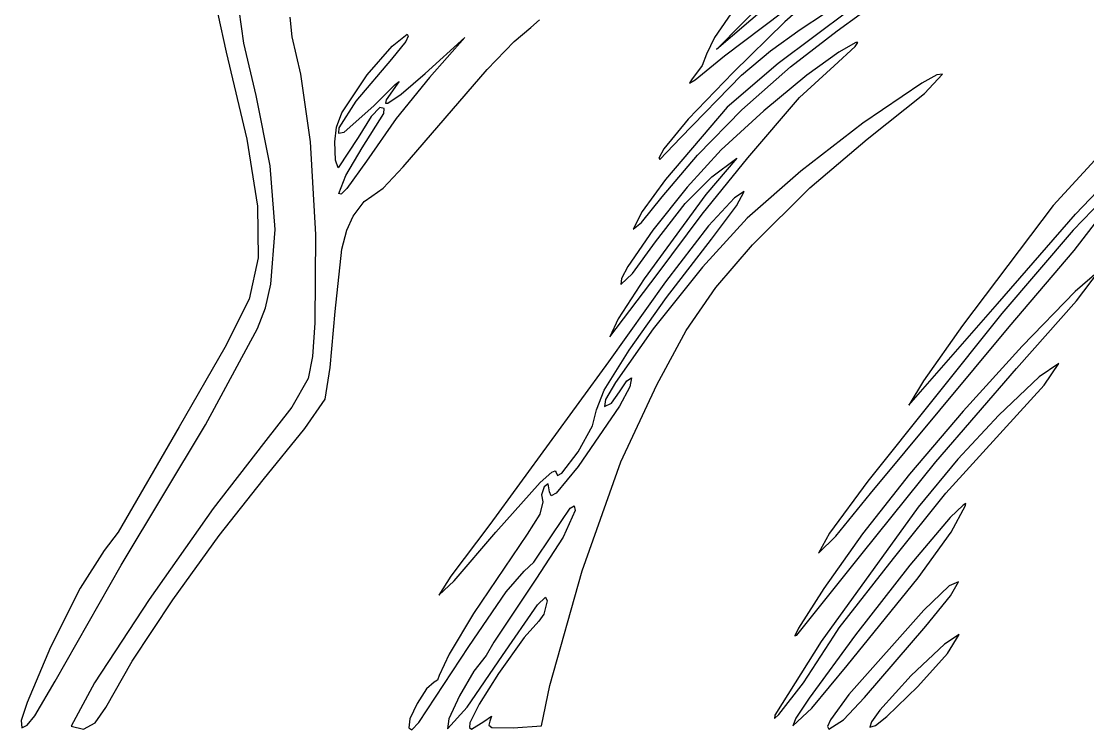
# Model space of a CAD drawing. Extents: x 11 to 198, y 0 to 191.
# Drawn here: x 99.7 to 155.9, y 0.3 to 37.7 of the extents above; entities that cross this region are included whole.
import ezdxf

# ---------------------------------------------------------------- set-up
doc = ezdxf.new("R2010")
doc.units = 0

msp = doc.modelspace()

# ---------------------------------------------------------------- linework, layer by layer
at = {"layer": 'Layer 1'}
for p, q in [((142.698701, 37.208432), (148.172845, 41.19791)), ((140.758422, 37.285338), (145.344536, 40.324167)), ((136.348697, 36.233706), (139.675041, 39.617906)), ((136.760389, 35.886573), (141.522892, 39.501842)), ((142.345923, 39.813345), (139.951944, 37.682362)), ((111.402017, 36.55587), (111.160833, 38.316155)), ((137.293569, 38.390238), (136.229772, 36.852314)), ((138.994532, 38.496424), (136.348697, 36.233706)), ((143.352751, 38.294283), (139.590286, 35.489389)), ((110.038988, 38.090945), (110.467139, 36.080248)), ((113.827702, 37.932685), (113.937063, 36.899884)), ((126.548877, 37.396463), (126.999512, 37.79524)), ((125.667968, 36.65699), (126.548877, 37.396463)), ((139.951944, 37.682362), (137.213576, 35.020723)), ((139.186013, 36.156784), (140.758422, 37.285338)), ((140.235908, 35.315673), (142.698701, 37.208432)), ((113.937063, 36.899884), (114.389325, 34.9249)), ((119.94915, 36.652895), (119.19275, 35.718651)), ((119.223706, 36.408023), (120.015781, 37.041568)), ((120.082197, 36.937157), (119.94915, 36.652895)), ((120.015781, 37.041568), (120.082197, 36.937157)), ((120.971457, 34.951006), (123.056728, 36.865179)), ((123.056728, 36.865179), (121.193354, 34.748511)), ((124.241885, 35.174005), (125.667968, 36.65699)), ((136.229772, 36.852314), (135.81953, 35.974062)), ((143.688508, 36.603682), (142.785683, 36.082761)), ((143.662513, 36.383372), (143.801435, 36.589546)), ((143.801435, 36.589546), (143.688508, 36.603682)), ((110.467139, 36.080248), (111.567547, 31.494939)), ((112.050759, 33.792483), (111.402017, 36.55587)), ((117.915694, 34.884683), (119.223706, 36.408023)), ((137.659708, 34.873615), (139.186013, 36.156784)), ((142.785683, 36.082761), (141.1112, 34.874453)), ((142.550534, 35.367989), (143.662513, 36.383372)), ((119.19275, 35.718651), (117.309875, 33.507251)), ((135.207945, 34.628566), (136.760389, 35.886573)), ((135.81953, 35.974062), (135.586432, 35.380336)), ((139.590286, 35.489389), (136.912083, 33.179002)), ((114.389325, 34.9249), (114.91105, 31.348222)), ((116.581179, 32.890606), (117.915694, 34.884683)), ((119.715082, 33.867123), (120.971457, 34.951006)), ((119.811875, 30.040336), (124.241885, 35.174005)), ((137.213576, 35.020723), (134.844634, 32.546212)), ((135.586432, 35.380336), (135.025779, 34.619394)), ((137.682066, 33.03864), (140.235908, 35.315673)), ((140.710797, 33.699349), (142.550534, 35.367989)), ((147.96506, 34.88449), (147.166078, 34.448143)), ((147.308324, 33.907334), (148.257733, 34.929751)), ((148.257733, 34.929751), (147.96506, 34.88449)), ((118.268824, 33.257318), (119.395642, 34.373243)), ((119.503547, 34.397497), (118.907705, 33.562686)), ((119.395642, 34.373243), (119.597216, 34.540515)), ((121.193354, 34.748511), (119.45041, 32.580029)), ((119.597216, 34.540515), (119.503547, 34.397497)), ((134.440874, 31.567865), (137.659708, 34.873615)), ((134.917151, 34.447106), (135.207945, 34.628566)), ((135.025779, 34.619394), (134.917151, 34.447106)), ((141.1112, 34.874453), (138.838869, 32.995028)), ((147.166078, 34.448143), (144.06501, 32.341859)), ((112.794526, 30.082041), (112.050759, 33.792483)), ((119.002691, 33.395122), (119.715082, 33.867123)), ((144.286202, 31.501542), (147.308324, 33.907334)), ((117.309875, 33.507251), (116.426265, 32.088212)), ((116.694916, 31.86906), (118.268824, 33.257318)), ((118.907705, 33.562686), (118.873434, 33.397229)), ((118.873434, 33.397229), (119.002691, 33.395122)), ((137.99864, 30.515175), (140.710797, 33.699349)), ((116.301652, 32.122531), (116.581179, 32.890606)), ((118.120525, 32.694682), (117.436621, 31.573509)), ((117.651463, 31.044342), (118.788996, 32.844436)), ((118.582444, 33.16101), (118.120525, 32.694682)), ((118.818673, 33.108441), (118.582444, 33.16101)), ((118.788996, 32.844436), (118.818673, 33.108441)), ((136.912083, 33.179002), (133.643948, 29.363134)), ((135.33096, 30.656369), (137.682066, 33.03864)), ((138.838869, 32.995028), (136.595642, 30.936745)), ((116.207895, 31.356903), (116.301652, 32.122531)), ((116.426265, 32.088212), (116.406996, 31.80318)), ((119.45041, 32.580029), (117.876535, 30.338786)), ((134.844634, 32.546212), (133.558929, 30.976609)), ((144.06501, 32.341859), (140.795728, 29.800491)), ((117.436621, 31.573509), (116.384637, 29.986008)), ((116.406996, 31.80318), (116.694916, 31.86906)), ((133.344263, 30.411282), (134.440874, 31.567865)), ((141.271494, 28.930584), (144.286202, 31.501542)), ((111.567547, 31.494939), (112.123476, 27.963267)), ((114.91105, 31.348222), (115.180429, 26.461888)), ((116.246392, 30.388748), (116.207895, 31.356903)), ((116.78041, 29.577579), (117.651463, 31.044342)), ((133.558929, 30.976609), (133.302338, 30.488562)), ((156.904244, 31.03883), (154.10225, 27.994576)), ((155.282689, 27.52547), (158.779028, 31.210148)), ((116.384637, 29.986008), (116.246392, 30.388748)), ((133.302338, 30.488562), (133.344263, 30.411282)), ((133.476379, 28.447896), (135.33096, 30.656369)), ((136.595642, 30.936745), (134.787494, 28.955814)), ((135.588152, 27.537508), (137.99864, 30.515175)), ((137.407031, 30.498242), (135.773669, 28.566429)), ((136.102811, 29.508699), (137.407031, 30.498242)), ((113.056353, 26.732954), (112.794526, 30.082041)), ((117.876535, 30.338786), (116.849422, 28.890235)), ((118.762537, 28.904258), (119.811875, 30.040336)), ((158.566832, 30.254075), (155.156009, 26.682093)), ((116.420268, 28.627813), (116.78041, 29.577579)), ((133.643948, 29.363134), (132.422928, 27.675681)), ((134.691831, 28.093442), (136.102811, 29.508699)), ((140.795728, 29.800491), (137.952426, 27.315479)), ((116.849422, 28.890235), (116.536188, 28.582663)), ((118.159816, 28.478588), (118.762537, 28.904258)), ((134.787494, 28.955814), (132.987384, 26.689165)), ((137.793852, 28.727737), (137.298144, 28.404118)), ((137.393151, 27.969871), (137.793852, 28.727737)), ((138.234295, 25.913539), (141.271494, 28.930584)), ((116.536188, 28.582663), (116.420268, 28.627813)), ((117.180152, 27.420254), (117.754783, 28.20104)), ((117.754783, 28.20104), (118.159816, 28.478588)), ((132.390572, 27.091509), (133.476379, 28.447896)), ((135.773669, 28.566429), (132.518013, 24.1205)), ((137.298144, 28.404118), (135.925011, 26.911901)), ((112.123476, 27.963267), (112.15877, 25.233151)), ((132.422928, 27.675681), (131.938972, 26.733395)), ((133.131362, 26.079697), (134.691831, 28.093442)), ((136.077058, 26.217633), (137.393151, 27.969871)), ((154.10225, 27.994576), (149.315493, 21.651584)), ((116.838365, 26.685202), (117.180152, 27.420254)), ((131.938972, 26.733395), (132.390572, 27.091509)), ((133.207562, 24.34156), (135.588152, 27.537508)), ((137.952426, 27.315479), (135.602301, 24.733359)), ((151.162198, 22.797803), (155.282689, 27.52547)), ((155.208606, 25.612619), (156.633432, 27.464351)), ((112.83558, 23.838554), (113.056353, 26.732954)), ((115.180429, 26.461888), (115.157973, 21.791653)), ((116.580782, 25.68216), (116.838365, 26.685202)), ((132.987384, 26.689165), (131.664516, 24.766277)), ((135.925011, 26.911901), (133.649901, 23.964088)), ((155.156009, 26.682093), (151.38727, 22.29192)), ((131.902283, 24.408676), (133.131362, 26.079697)), ((133.703336, 23.136536), (136.077058, 26.217633)), ((136.301579, 23.660517), (138.234295, 25.913539)), ((116.229062, 22.401281), (116.580782, 25.68216)), ((151.782735, 21.578603), (155.208606, 25.612619)), ((112.15877, 25.233151), (111.697276, 23.052509)), ((131.664516, 24.766277), (131.328675, 24.130455)), ((130.708835, 21.064958), (133.207562, 24.34156)), ((131.288097, 23.816626), (131.902283, 24.408676)), ((135.602301, 24.733359), (133.008727, 21.477576)), ((156.538182, 24.554285), (155.268005, 23.454367)), ((155.328109, 22.966167), (156.538182, 24.554285)), ((112.544012, 22.591027), (112.83558, 23.838554)), ((133.649901, 23.964088), (130.637927, 19.743099)), ((132.518013, 24.1205), (131.159052, 22.013771)), ((131.328675, 24.130455), (131.288097, 23.816626)), ((134.741529, 21.397143), (136.301579, 23.660517)), ((131.727746, 20.351376), (133.703336, 23.136536)), ((155.268005, 23.454367), (152.457952, 20.56613)), ((111.697276, 23.052509), (110.408622, 20.500249)), ((112.131546, 21.492172), (112.544012, 22.591027)), ((146.479776, 17.444045), (151.162198, 22.797803)), ((152.174671, 19.392085), (155.328109, 22.966167)), ((115.965713, 19.4409), (116.229062, 22.401281)), ((131.159052, 22.013771), (130.708835, 21.064958)), ((151.38727, 22.29192), (144.316276, 13.442131)), ((109.393283, 16.410758), (112.131546, 21.492172)), ((115.157973, 21.791653), (115.024966, 20.014371)), ((133.008727, 21.477576), (131.008548, 18.655512)), ((133.194575, 18.529526), (134.741529, 21.397143)), ((144.462591, 12.779614), (151.782735, 21.578603)), ((149.315493, 21.651584), (147.260517, 18.736618)), ((110.408622, 20.500249), (107.993107, 16.299633)), ((130.409779, 18.247386), (131.727746, 20.351376)), ((152.457952, 20.56613), (149.344972, 17.14103)), ((115.024966, 20.014371), (114.804192, 18.86327)), ((130.637927, 19.743099), (124.391992, 11.149074)), ((115.691781, 17.772481), (115.965713, 19.4409)), ((147.908306, 14.46479), (152.174671, 19.392085)), ((154.391881, 19.645026), (153.361592, 18.945424)), ((153.63257, 18.511771), (154.391881, 19.645026)), ((114.804192, 18.86327), (113.939004, 17.347604)), ((131.008548, 18.655512), (130.492495, 17.753181)), ((131.22883, 18.159478), (131.612167, 18.740283)), ((131.612167, 18.740283), (131.865594, 18.887965)), ((131.865594, 18.887965), (131.774842, 18.412106)), ((147.260517, 18.736618), (146.479776, 17.444045)), ((153.361592, 18.945424), (151.233812, 16.914172)), ((130.008924, 17.2098), (130.409779, 18.247386)), ((130.800381, 17.561961), (131.22883, 18.159478)), ((131.774842, 18.412106), (131.226096, 17.391437)), ((131.301149, 14.463776), (133.194575, 18.529526)), ((151.457473, 16.136296), (153.63257, 18.511771)), ((114.617352, 16.211085), (115.691781, 17.772481)), ((130.492495, 17.753181), (130.438607, 17.374547)), ((130.438607, 17.374547), (130.800381, 17.561961)), ((113.939004, 17.347604), (112.452574, 15.431093)), ((131.226096, 17.391437), (129.048309, 14.204484)), ((129.799814, 16.358767), (130.008924, 17.2098)), ((149.344972, 17.14103), (146.520786, 13.81343)), ((151.233812, 16.914172), (149.075307, 14.591895)), ((104.943694, 8.995717), (109.393283, 16.410758)), ((129.037726, 14.987299), (129.799814, 16.358767)), ((107.993107, 16.299633), (104.775066, 10.739146)), ((112.42929, 13.507748), (114.617352, 16.211085)), ((148.447086, 12.797694), (151.457473, 16.136296)), ((112.452574, 15.431093), (109.790638, 11.98922)), ((128.181445, 13.867802), (129.037726, 14.987299)), ((129.048309, 14.204484), (127.890007, 12.809468)), ((129.258344, 8.705293), (131.301149, 14.463776)), ((144.021618, 9.624015), (147.908306, 14.46479)), ((149.075307, 14.591895), (146.98222, 12.065988)), ((110.100531, 10.56451), (112.42929, 13.507748)), ((127.031213, 13.364696), (127.66069, 13.913983)), ((127.66069, 13.913983), (127.824256, 13.980733)), ((127.824256, 13.980733), (127.880261, 13.902153)), ((127.880261, 13.902153), (127.957332, 13.736893)), ((127.957332, 13.736893), (128.181445, 13.867802)), ((146.520786, 13.81343), (144.049951, 10.662306)), ((124.705259, 10.744438), (127.031213, 13.364696)), ((127.24385, 13.140859), (127.107457, 12.723875)), ((127.461778, 13.306091), (127.24385, 13.140859)), ((127.534186, 12.876275), (127.461778, 13.306091)), ((144.316276, 13.442131), (142.295354, 10.692943)), ((127.107457, 12.723875), (127.18035, 12.340758)), ((127.621294, 12.668527), (127.534186, 12.876275)), ((127.890007, 12.809468), (127.621294, 12.668527)), ((142.639346, 10.53158), (144.462591, 12.779614)), ((145.679322, 9.348495), (148.447086, 12.797694)), ((109.790638, 11.98922), (106.422231, 7.1943)), ((127.18035, 12.340758), (127.026891, 11.695703)), ((127.668947, 10.600857), (128.62502, 12.021053)), ((128.882856, 11.892377), (128.250898, 10.485498)), ((128.62502, 12.021053), (128.835413, 12.144206)), ((128.835413, 12.144206), (128.882856, 11.892377)), ((146.98222, 12.065988), (141.867556, 4.969109)), ((149.352623, 12.170146), (148.664883, 11.523724)), ((148.714977, 10.739146), (149.476272, 12.155902)), ((149.498321, 12.256009), (149.352623, 12.170146)), ((149.476272, 12.155902), (149.498321, 12.256009)), ((127.026891, 11.695703), (126.346382, 10.648482)), ((148.664883, 11.523724), (146.532885, 9.009575)), ((104.775066, 10.739146), (104.039524, 9.774651)), ((124.391992, 11.149074), (122.321825, 8.416665)), ((122.504652, 8.180546), (124.705259, 10.744438)), ((142.295354, 10.692943), (141.723623, 9.636362)), ((146.972959, 8.343078), (148.714977, 10.739146)), ((107.657042, 7.170091), (110.100531, 10.56451)), ((126.346382, 10.648482), (123.520057, 6.450512)), ((126.710626, 9.164257), (127.668947, 10.600857)), ((128.250898, 10.485498), (126.812755, 8.265819)), ((141.723623, 9.636362), (142.639346, 10.53158)), ((144.049951, 10.662306), (141.997026, 7.766638)), ((104.039524, 9.774651), (102.777262, 7.795632)), ((140.58415, 5.309584), (144.021618, 9.624015)), ((126.191513, 8.687036), (126.710626, 9.164257)), ((142.803476, 5.70324), (145.679322, 9.348495)), ((146.532885, 9.009575), (143.668091, 5.318624)), ((101.454014, 2.887366), (104.943694, 8.995717)), ((125.25061, 7.604272), (126.191513, 8.687036)), ((127.552883, 2.645713), (129.258344, 8.705293)), ((122.321825, 8.416665), (121.701443, 7.415889)), ((121.701443, 7.415889), (122.504652, 8.180546)), ((126.812755, 8.265819), (124.603306, 4.93877)), ((143.234571, 3.704047), (146.972959, 8.343078)), ((148.621447, 7.915478), (147.271409, 6.623285)), ((149.100475, 8.12903), (148.621447, 7.915478)), ((148.693017, 7.37963), (149.100475, 8.12903)), ((102.777262, 7.795632), (101.209803, 4.669248)), ((123.277567, 4.711228), (125.25061, 7.604272)), ((126.905095, 6.917458), (127.320105, 7.322937)), ((127.320105, 7.322937), (127.416358, 7.125994)), ((141.997026, 7.766638), (140.66197, 5.671187)), ((147.383593, 5.782968), (148.693017, 7.37963)), ((106.422231, 7.1943), (103.532257, 2.788384)), ((105.525695, 3.94236), (107.657042, 7.170091)), ((125.059801, 4.226864), (126.905095, 6.917458)), ((127.416358, 7.125994), (127.236882, 6.417615)), ((123.520057, 6.450512), (122.242841, 4.306019)), ((127.236882, 6.417615), (126.963744, 6.052137)), ((147.271409, 6.623285), (143.324882, 2.181325)), ((126.963744, 6.052137), (126.200112, 5.190301)), ((140.66197, 5.671187), (140.468696, 5.276215)), ((142.522312, 5.262973), (142.803476, 5.70324)), ((144.155674, 2.022354), (147.383593, 5.782968)), ((126.200112, 5.190301), (124.841431, 3.28918)), ((140.468696, 5.276215), (140.58415, 5.309584)), ((140.934811, 2.784355), (142.522312, 5.262973)), ((143.668091, 5.318624), (141.226299, 1.981553)), ((149.148541, 5.343054), (148.360523, 4.829718)), ((148.521589, 4.339703), (149.148541, 5.343054)), ((101.209803, 4.669248), (99.969767, 1.756382)), ((120.633451, 0.691367), (123.277567, 4.711228)), ((124.603306, 4.93877), (124.18597, 4.233214)), ((141.867556, 4.969109), (139.418924, 1.080217)), ((148.360523, 4.829718), (146.605717, 3.176291)), ((104.133363, 1.499185), (105.525695, 3.94236)), ((122.242841, 4.306019), (121.70841, 3.18123)), ((123.187211, 1.503374), (125.059801, 4.226864)), ((124.18597, 4.233214), (123.541968, 3.408177)), ((146.967668, 2.606599), (148.521589, 4.339703)), ((123.541968, 3.408177), (122.784427, 2.100142)), ((141.368066, 1.461702), (143.234571, 3.704047)), ((100.386552, 1.051377), (101.454014, 2.887366)), ((121.443827, 2.819985), (121.049277, 2.476732)), ((121.630755, 2.926921), (121.443827, 2.819985)), ((121.70841, 3.18123), (121.630755, 2.926921)), ((124.841431, 3.28918), (123.816209, 1.670877)), ((146.605717, 3.176291), (144.960978, 1.356927)), ((103.532257, 2.788384), (102.30562, 0.513523)), ((121.049277, 2.476732), (120.553327, 1.707235)), ((127.118261, 0.529045), (127.552883, 2.645713)), ((139.633347, 1.120858), (140.934811, 2.784355)), ((145.326434, 1.016965), (146.967668, 2.606599)), ((99.969767, 1.756382), (99.670225, 0.805295)), ((120.553327, 1.707235), (120.169162, 0.894743)), ((122.784427, 2.100142), (122.219304, 0.891326)), ((141.226299, 1.981553), (140.525217, 0.924061)), ((143.324882, 2.181325), (142.357399, 0.84245)), ((143.038073, 0.84315), (144.155674, 2.022354)), ((103.559878, 0.674169), (104.133363, 1.499185)), ((122.152558, 0.363945), (123.187211, 1.503374)), ((123.816209, 1.670877), (123.335202, 0.677388)), ((140.363311, 0.529045), (141.368066, 1.461702)), ((144.960978, 1.356927), (144.523511, 0.742354)), ((99.670225, 0.805295), (99.689771, 0.41792)), ((99.974215, 0.559742), (100.386552, 1.051377)), ((102.945912, 0.352656), (103.559878, 0.674169)), ((120.169162, 0.894743), (120.109973, 0.422506)), ((120.277338, 0.319159), (120.633451, 0.691367)), ((122.219304, 0.891326), (122.152558, 0.363945)), ((123.335202, 0.677388), (123.303068, 0.428881)), ((123.412135, 0.353295), (124.060734, 0.743181)), ((124.060734, 0.743181), (124.473043, 1.026153)), ((124.387406, 0.771756), (124.323818, 0.553122)), ((124.473043, 1.026153), (124.387406, 0.771756)), ((139.39625, 0.911717), (139.633347, 1.120858)), ((139.418924, 1.080217), (139.39625, 0.911717)), ((140.525217, 0.924061), (140.363311, 0.529045)), ((142.357399, 0.84245), (142.193428, 0.479183)), ((142.268665, 0.352656), (143.038073, 0.84315)), ((144.523511, 0.742354), (144.437544, 0.444026)), ((144.735468, 0.548832), (145.326434, 1.016965)), ((99.689771, 0.41792), (99.974215, 0.559742)), ((102.30562, 0.513523), (102.945912, 0.352656)), ((120.109973, 0.422506), (120.277338, 0.319159)), ((123.303068, 0.428881), (123.412135, 0.353295)), ((124.323818, 0.553122), (124.481951, 0.42868)), ((124.481951, 0.42868), (125.613662, 0.418978)), ((125.613662, 0.418978), (127.118261, 0.529045)), ((142.193428, 0.479183), (142.268665, 0.352656)), ((144.437544, 0.444026), (144.735468, 0.548832))]:
    msp.add_line(p, q, dxfattribs=at)

doc.saveas('drawing.dxf')
